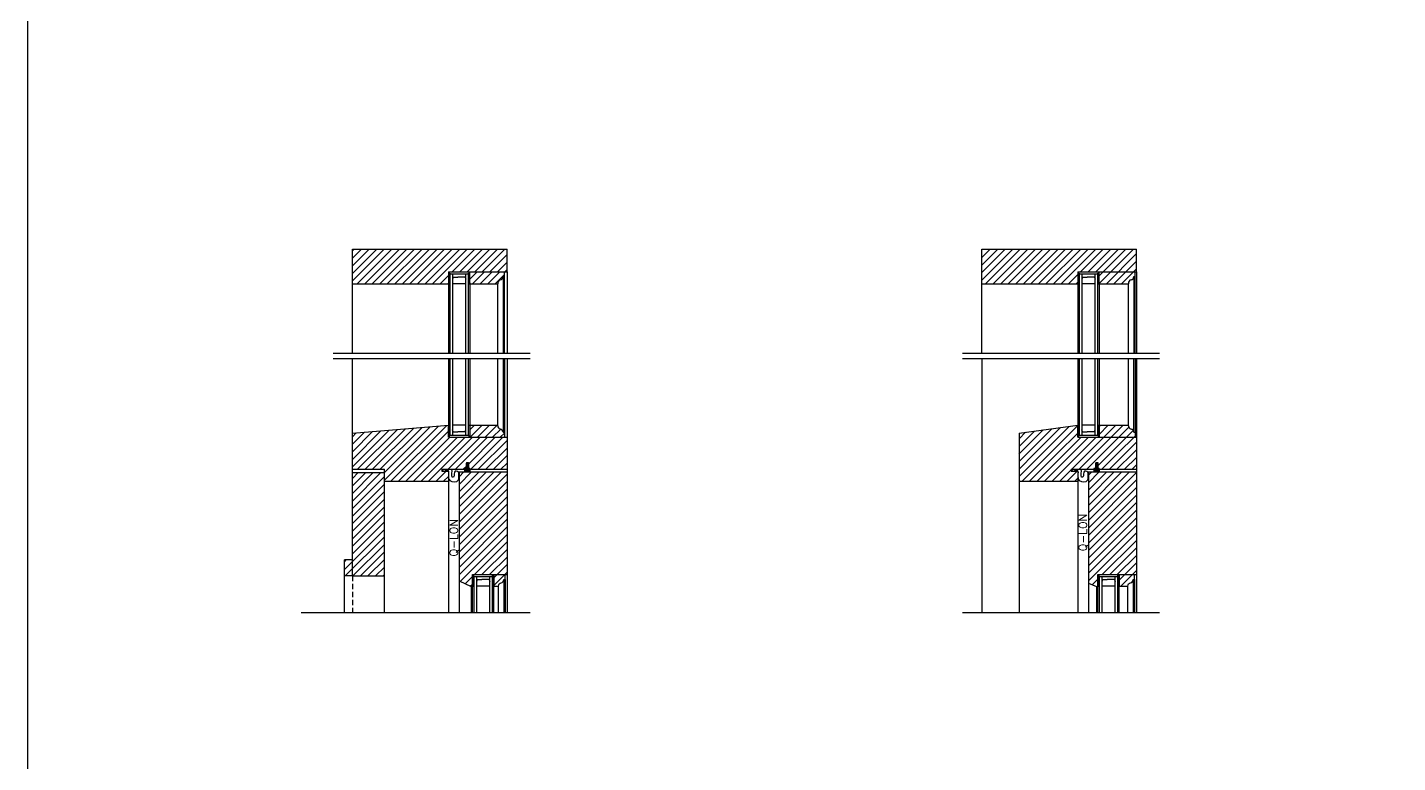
# Model space of a CAD drawing. Header units: inches. Extents: x 1985 to 11287, y 379 to 4336.
# Drawn here: x 7484.3 to 7548.5, y 3393.6 to 3428 of the extents above; entities that cross this region are included whole.
import ezdxf

# ---------------------------------------------------------------- set-up
doc = ezdxf.new("R2010")
doc.units = ezdxf.units.IN
doc.header["$MEASUREMENT"] = 0
doc.linetypes.add('HIDDEN', pattern=[0.375, 0.25, -0.125])
for name, color, linetype in [('detail 99', 30, 'CONTINUOUS'), ('glass 99', 6, 'CONTINUOUS'), ('glazing tape 99', 7, 'CONTINUOUS'), ('hatch 99', 1, 'CONTINUOUS'), ('screen 99', 4, 'CONTINUOUS'), ('separation 99', 3, 'CONTINUOUS'), ('weatherstripping 99', 5, 'CONTINUOUS'), ('wood detail 99', 7, 'CONTINUOUS')]:
    doc.layers.add(name, color=color, linetype=linetype)
doc.styles.get("Standard").update_dxf_attribs({"font": 'txt.shx', "width": 0.8})

msp = doc.modelspace()

# ---------------------------------------------------------------- hatches: boundary and pattern name
at = {"layer": 'glazing tape 99'}
h = msp.add_hatch(color=7, dxfattribs=at)
h.paths.add_polyline_path([(7505.05345, 3416.492287), (7504.99095, 3416.492287), (7504.99095, 3415.992287), (7505.05345, 3415.992287), (7505.05345, 3416.029179)])
h.paths.add_polyline_path([(7504.11595, 3416.492287), (7504.05345, 3416.492287), (7504.05345, 3415.992287), (7504.11595, 3415.992287)])
h = msp.add_hatch(color=7, dxfattribs=at)
h.paths.add_polyline_path([(7534.547872, 3416.492287), (7534.485372, 3416.492287), (7534.485372, 3415.992287), (7534.547872, 3415.992287), (7534.547872, 3416.029179)])
h.paths.add_polyline_path([(7533.610372, 3416.492287), (7533.547872, 3416.492287), (7533.547872, 3415.992287), (7533.610372, 3415.992287)])
h = msp.add_hatch(color=7, dxfattribs=at)
h.paths.add_polyline_path([(7505.05345, 3409.324348), (7505.05345, 3409.361241), (7504.99095, 3409.361241), (7504.99095, 3408.861241), (7505.05345, 3408.861241)])
h.paths.add_polyline_path([(7504.11595, 3409.361241), (7504.05345, 3409.361241), (7504.05345, 3409.079931), (7504.05345, 3408.861241), (7504.11595, 3408.861241)])
h = msp.add_hatch(color=7, dxfattribs=at)
h.paths.add_polyline_path([(7534.547872, 3409.324348), (7534.547872, 3409.361241), (7534.485372, 3409.361241), (7534.485372, 3408.861241), (7534.547872, 3408.861241)])
h.paths.add_polyline_path([(7533.610372, 3409.361241), (7533.547872, 3409.361241), (7533.547872, 3409.079931), (7533.547872, 3408.861241), (7533.610372, 3408.861241)])
h = msp.add_hatch(color=7, dxfattribs=at)
h.paths.add_polyline_path([(7506.178462, 3402.322165), (7506.115962, 3402.322165), (7506.115962, 3401.822165), (7506.178462, 3401.822165)])
h.paths.add_polyline_path([(7505.240962, 3402.298665), (7505.178462, 3402.298665), (7505.178462, 3401.798665), (7505.240962, 3401.798665)])
h = msp.add_hatch(color=7, dxfattribs=at)
h.paths.add_polyline_path([(7535.485383, 3402.322165), (7535.422883, 3402.322165), (7535.422883, 3401.822165), (7535.485383, 3401.822165)])
h.paths.add_polyline_path([(7534.547883, 3402.298665), (7534.485383, 3402.298665), (7534.485383, 3401.798665), (7534.547883, 3401.798665)])
at = {"layer": 'hatch 99'}
h = msp.add_hatch(dxfattribs=at)
h.set_pattern_fill('ANSI31', color=1, scale=2, style=0)
h.set_pattern_definition([(45, (6271.5001, 4396.00808), (-0.176776695, 0.176776695), [])])
h.paths.add_polyline_path([(7499.553462, 3417.617287), (7499.553462, 3415.992287), (7504.05345, 3415.992287), (7504.05345, 3416.554779), (7506.803462, 3416.554779), (7506.803462, 3417.617287)])
h = msp.add_hatch(dxfattribs=at)
h.set_pattern_fill('ANSI31', color=1, scale=2, style=0)
h.paths.add_polyline_path([(7536.297883, 3417.617287), (7529.047883, 3417.617287), (7529.047883, 3415.992287), (7533.547872, 3415.992287), (7533.547872, 3416.554779), (7536.297883, 3416.554779)])
h.paths.add_polyline_path([(7533.547872, 3409.361241), (7530.797883, 3408.986214), (7530.797883, 3408.048727), (7536.297883, 3408.048727), (7536.297883, 3408.798748), (7535.149683, 3408.798748), (7534.547872, 3408.798748), (7533.547872, 3408.798748)])
edge = h.paths.add_edge_path(flags=17)
edge.add_line((7536.172872, 3416.324965), (7536.235372, 3416.324965))
edge.add_line((7536.235372, 3416.324965), (7536.235372, 3416.554779))
edge.add_line((7536.235372, 3416.554779), (7534.547872, 3416.554779))
edge.add_line((7534.547872, 3416.554779), (7534.547872, 3415.992287))
edge.add_line((7534.547872, 3415.992287), (7535.922872, 3415.992287))
edge.add_line((7535.922872, 3415.992287), (7535.922872, 3416.015765))
edge.add_arc((7536.074827, 3416.022326), 0.152097, 99.13350306, 182.47236379, ccw=False)
edge.add_arc((7536.024299, 3416.318834), 0.148699, 280.2202963, 362.36322607)
edge = h.paths.add_edge_path()
edge.add_arc((7536.074827, 3409.331202), 0.152097, 168.60923467, 260.86649694, ccw=False)
edge.add_line((7535.925726, 3409.361241), (7534.547872, 3409.361241))
edge.add_line((7534.547872, 3409.361241), (7534.547872, 3408.798748))
edge.add_line((7534.547872, 3408.798748), (7536.235372, 3408.798748))
edge.add_line((7536.235372, 3408.798748), (7536.235372, 3409.028563))
edge.add_line((7536.235372, 3409.028563), (7536.172872, 3409.028563))
edge.add_line((7536.172872, 3409.028563), (7536.172872, 3409.040826))
edge.add_arc((7536.024299, 3409.034694), 0.148699, 2.36322608, 79.7797037)
h = msp.add_hatch(dxfattribs=at)
h.set_pattern_fill('ANSI31', color=256, scale=2, style=0)
h.paths.add_polyline_path([(7506.61595, 3416.324965), (7506.67845, 3416.324965), (7506.67845, 3416.554779), (7505.05345, 3416.554779), (7505.05345, 3415.992287), (7506.36595, 3415.992287), (7506.36595, 3416.015765, -0.380557848), (7506.493762, 3416.172494, 0.374595674)])
h = msp.add_hatch(dxfattribs=at)
h.set_pattern_fill('ANSI31', color=256, scale=2, style=0)
h.set_pattern_definition([(45, (3330.23896, 5e-13), (-0.176776695, 0.176776695), [])])
h.paths.add_polyline_path([(7506.803462, 3408.798748), (7504.05345, 3408.798748), (7504.05345, 3409.361241), (7499.553462, 3408.986214), (7499.553462, 3408.048727), (7506.803462, 3408.048727)])
edge = h.paths.add_edge_path()
edge.add_line((7503.740987, 3407.298706), (7504.803462, 3407.298706))
edge.add_line((7504.803462, 3407.298706), (7504.803462, 3407.329728))
edge.add_line((7504.803462, 3407.329728), (7504.896962, 3407.32971))
edge.add_line((7504.896962, 3407.32971), (7504.896962, 3407.581552))
edge.add_line((7504.896962, 3407.581552), (7504.896962, 3407.611203))
edge.add_line((7504.896962, 3407.611203), (7504.990962, 3407.611203))
edge.add_line((7504.990962, 3407.611203), (7504.990962, 3407.329692))
edge.add_line((7504.990962, 3407.329692), (7505.053462, 3407.329679))
edge.add_line((7505.053462, 3407.329679), (7505.053462, 3407.298706))
edge.add_line((7505.053462, 3407.298706), (7506.803462, 3407.298706))
edge.add_line((7506.803462, 3407.298706), (7506.803462, 3408.048727))
edge.add_line((7506.803462, 3408.048727), (7499.553462, 3408.048727))
edge.add_line((7499.553462, 3408.048727), (7499.553462, 3407.298714))
edge.add_line((7499.553462, 3407.298714), (7501.053462, 3407.298714))
edge.add_line((7501.053462, 3407.298714), (7501.053462, 3406.736214))
edge.add_line((7501.053462, 3406.736214), (7504.05345, 3406.736214))
edge.add_line((7504.05345, 3406.736214), (7504.05345, 3407.204539))
edge.add_spline(control_points=[(7504.055127, 3407.031788), (7504.069704, 3407.103674), (7504.087342, 3407.231596), (7503.923258, 3407.271334), (7503.88016, 3407.180543), (7503.790707, 3407.217702), (7503.746491, 3407.287743)], knot_values=[0.002756706, 0.002756706, 0.002756706, 0.002756706, 0.162430415, 0.217787302, 0.327082606, 0.496812861, 0.496812861, 0.496812861, 0.496812861], degree=3, periodic=0)
edge.add_line((7504.05317, 3407.205044), (7503.740987, 3407.205044))
edge.add_line((7503.740987, 3407.205044), (7503.740987, 3407.298706))
h = msp.add_hatch(dxfattribs=at)
h.set_pattern_fill('ANSI31', color=256, scale=2, style=0)
h.paths.add_polyline_path([(7506.67845, 3409.028563), (7506.61595, 3409.028563), (7506.61595, 3409.040826, 0.356652192), (7506.49095, 3409.181513, -0.375199902), (7506.36595, 3409.337763), (7506.36595, 3409.361241), (7505.05345, 3409.361241), (7505.05345, 3408.798748), (7506.67845, 3408.798748)])
h = msp.add_hatch(dxfattribs=at)
h.set_pattern_fill('ANSI31', color=1, scale=2, style=0)
h.paths.add_polyline_path([(7536.297883, 3408.048727), (7530.797883, 3408.048727), (7530.797883, 3406.736214), (7533.547872, 3406.736214), (7533.547872, 3407.205044), (7533.235408, 3407.205044), (7533.235408, 3407.298706), (7534.297883, 3407.298706), (7534.297883, 3407.329728), (7534.391383, 3407.32971), (7534.391383, 3407.581552), (7534.391383, 3407.611203), (7534.485383, 3407.611203), (7534.485383, 3407.329692), (7534.547883, 3407.329679), (7534.547883, 3407.298706), (7536.297883, 3407.298706)])
h.paths.add_polyline_path([(7536.297883, 3407.17368), (7534.047883, 3407.17368), (7534.047883, 3402.066537), (7534.047883, 3401.95938), (7534.422883, 3401.798665), (7534.485383, 3401.798665), (7534.485383, 3402.36118), (7536.297883, 3402.36118)])
edge = h.paths.add_edge_path(flags=17)
edge.add_line((7536.211883, 3402.36118), (7535.485383, 3402.36118))
edge.add_line((7535.485383, 3402.36118), (7535.485383, 3401.822165))
edge.add_line((7535.485383, 3401.822165), (7535.899383, 3401.822165))
edge.add_arc((7536.051338, 3401.828726), 0.152097, 100.2080197, 182.47236379, ccw=False)
edge.add_arc((7535.997429, 3402.128104), 0.152097, 280.20801971, 362.47236379)
edge.add_line((7536.149383, 3402.134665), (7536.211883, 3402.134665))
edge.add_line((7536.211883, 3402.134665), (7536.211883, 3402.36118))
h = msp.add_hatch(dxfattribs=at)
h.set_pattern_fill('ANSI31', color=1, scale=2, style=0)
h.set_pattern_definition([(45, (6247.91236, 4368.82664), (-0.176776695, 0.176776695), [])])
h.paths.add_polyline_path([(7501.053462, 3407.142414), (7499.553462, 3407.142414), (7499.553462, 3402.298714), (7501.053462, 3402.298714)])
h.paths.add_polyline_path([(7499.178462, 3402.298714), (7499.553462, 3402.298714), (7499.553462, 3403.048714), (7499.178462, 3403.048714)])
h = msp.add_hatch(dxfattribs=at)
h.set_pattern_fill('ANSI31', color=1, scale=2, style=0)
h.set_pattern_definition([(45, (6274.76085, 4324.98794), (-0.176776695, 0.176776695), [])])
h.paths.add_polyline_path([(7506.803462, 3407.17368), (7504.553462, 3407.17368), (7504.553462, 3402.066537), (7505.115962, 3401.798665), (7505.178462, 3401.798665), (7505.178462, 3402.36118), (7506.803462, 3402.36118)])
h.paths.add_polyline_path([(7506.529962, 3401.978415, 0.350781059), (7506.654962, 3402.121543), (7506.654962, 3402.134665), (7506.717462, 3402.134665), (7506.717462, 3402.36118), (7506.178462, 3402.36118), (7506.178462, 3401.822165), (7506.404962, 3401.822165, -0.375199902)], flags=17)
at = {"layer": 'weatherstripping 99', "lineweight": 30}
for points in [[(7504.928214, 3407.363288), (7504.928214, 3407.423082), (7504.990462, 3407.379545), (7504.990462, 3407.407842), (7504.928214, 3407.451379), (7504.928214, 3407.530267), (7504.990462, 3407.486731), (7504.990462, 3407.515028), (7504.911714, 3407.581552), (7504.896962, 3407.581552), (7504.896962, 3407.32971), (7504.803462, 3407.329728), (7504.803462, 3407.298706), (7505.053462, 3407.298706), (7505.053462, 3407.329679), (7504.957941, 3407.329698)], [(7534.422635, 3407.363288), (7534.422635, 3407.423082), (7534.484884, 3407.379545), (7534.484884, 3407.407842), (7534.422635, 3407.451379), (7534.422635, 3407.530267), (7534.484883, 3407.486731), (7534.484883, 3407.515028), (7534.406135, 3407.581552), (7534.391383, 3407.581552), (7534.391383, 3407.32971), (7534.297883, 3407.329728), (7534.297883, 3407.298706), (7534.547883, 3407.298706), (7534.547883, 3407.329679), (7534.452362, 3407.329698)]]:
    msp.add_hatch(color=5, dxfattribs=at).paths.add_polyline_path(points)
h = msp.add_hatch(dxfattribs=at)
h.set_pattern_fill('ANSI36', color=5, scale=0.125, angle=225, style=0)
h.set_pattern_definition([(270, (5914.83151, 3219.506297), (0.015625, -0.02734375), [0.0390625, -0.0078125, 0, -0.0078125])])
h.paths.add_polyline_path([(7505.053462, 3407.298706), (7504.803462, 3407.298706), (7504.803462, 3407.17368), (7505.053462, 3407.17368)])
h = msp.add_hatch(dxfattribs=at)
h.set_pattern_fill('ANSI36', color=5, scale=0.125, angle=225, style=0)
h.set_pattern_definition([(270, (5944.325932, 3219.506297), (0.015625, -0.02734375), [0.0390625, -0.0078125, 0, -0.0078125])])
h.paths.add_polyline_path([(7534.547883, 3407.298706), (7534.297883, 3407.298706), (7534.297883, 3407.17368), (7534.547883, 3407.17368)])

# ---------------------------------------------------------------- linework, layer by layer
at = {"layer": 'glass 99', "color": 6}
for p, q in [((7504.11595, 3416.492287), (7504.11595, 3412.724674)), ((7504.11595, 3416.461079), (7504.99095, 3416.461079)), ((7504.24095, 3416.461079), (7504.24095, 3412.724674)), ((7504.270942, 3416.30476), (7504.24095, 3416.211377)), ((7504.270942, 3416.30476), (7504.49095, 3416.30476)), ((7504.835959, 3416.30476), (7504.49095, 3416.30476)), ((7504.835959, 3416.30476), (7504.86595, 3416.211377)), ((7504.86595, 3412.724674), (7504.86595, 3416.461079)), ((7504.99095, 3412.724674), (7504.99095, 3416.492287)), ((7533.610372, 3416.492287), (7533.610372, 3412.724674)), ((7533.610372, 3416.461079), (7534.485372, 3416.461079)), ((7533.735372, 3416.461079), (7533.735372, 3412.724674)), ((7533.765363, 3416.30476), (7533.735372, 3416.211377)), ((7533.765363, 3416.30476), (7533.985372, 3416.30476)), ((7534.33038, 3416.30476), (7533.985372, 3416.30476)), ((7534.33038, 3416.30476), (7534.360372, 3416.211377)), ((7534.360372, 3412.724674), (7534.360372, 3416.461079)), ((7534.485372, 3412.724674), (7534.485372, 3416.492287)), ((7504.86595, 3415.992287), (7504.24095, 3415.992287)), ((7534.360372, 3415.992287), (7533.735372, 3415.992287)), ((7504.11595, 3412.474674), (7504.11595, 3409.084714)), ((7504.24095, 3412.474674), (7504.24095, 3408.892448)), ((7504.86595, 3408.892448), (7504.86595, 3412.474674)), ((7504.99095, 3408.861241), (7504.99095, 3412.474674)), ((7533.610372, 3412.474674), (7533.610372, 3409.084714)), ((7533.735372, 3412.474674), (7533.735372, 3408.892448)), ((7534.360372, 3408.892448), (7534.360372, 3412.474674)), ((7534.485372, 3408.861241), (7534.485372, 3412.474674)), ((7504.86595, 3409.361241), (7504.24095, 3409.361241)), ((7504.270942, 3409.048768), (7504.24095, 3409.142151)), ((7504.270942, 3409.048768), (7504.49095, 3409.048768)), ((7504.835959, 3409.048768), (7504.49095, 3409.048768)), ((7504.835959, 3409.048768), (7504.86595, 3409.142151)), ((7534.360372, 3409.361241), (7533.735372, 3409.361241)), ((7533.765363, 3409.048768), (7533.735372, 3409.142151)), ((7533.765363, 3409.048768), (7533.985372, 3409.048768)), ((7534.33038, 3409.048768), (7533.985372, 3409.048768)), ((7534.33038, 3409.048768), (7534.360372, 3409.142151)), ((7504.11595, 3408.892448), (7504.99095, 3408.892448)), ((7533.610372, 3408.892448), (7534.485372, 3408.892448)), ((7505.240962, 3402.298665), (7505.240962, 3400.564801)), ((7505.240962, 3402.26748), (7506.115962, 3402.26748)), ((7505.365962, 3402.26748), (7505.365962, 3400.564801)), ((7505.395954, 3402.13466), (7505.365962, 3402.014477)), ((7505.395954, 3402.13466), (7505.615962, 3402.13466)), ((7505.960971, 3402.13466), (7505.615962, 3402.13466)), ((7505.960971, 3402.13466), (7505.990962, 3402.014477)), ((7505.990962, 3400.564801), (7505.990962, 3402.26748)), ((7506.115962, 3400.564801), (7506.115962, 3402.322165)), ((7534.547883, 3402.298665), (7534.547883, 3400.564801)), ((7534.547883, 3402.26748), (7535.422883, 3402.26748)), ((7534.672883, 3402.26748), (7534.672883, 3400.564801)), ((7534.702875, 3402.13466), (7534.672883, 3402.014477)), ((7534.702875, 3402.13466), (7534.922883, 3402.13466)), ((7535.267892, 3402.13466), (7534.922883, 3402.13466)), ((7535.267892, 3402.13466), (7535.297883, 3402.014477)), ((7535.297883, 3400.564801), (7535.297883, 3402.26748)), ((7535.422883, 3400.564801), (7535.422883, 3402.322165)), ((7505.990962, 3401.822165), (7505.365962, 3401.822165)), ((7535.297883, 3401.822165), (7534.672883, 3401.822165))]:
    msp.add_line(p, q, dxfattribs=at)
at = {"layer": 'glazing tape 99'}
for p, q in [((7504.05345, 3416.492287), (7504.11595, 3416.492287)), ((7504.11595, 3415.993465), (7504.11595, 3416.492287)), ((7504.99095, 3415.992287), (7504.99095, 3416.492287)), ((7533.547872, 3416.492287), (7533.610372, 3416.492287)), ((7533.610372, 3415.993465), (7533.610372, 3416.492287)), ((7534.485372, 3416.492287), (7534.485372, 3415.992287)), ((7504.05345, 3415.992287), (7504.11595, 3415.992287)), ((7533.547872, 3415.992287), (7533.610372, 3415.992287)), ((7504.05345, 3409.361241), (7504.11595, 3409.361241)), ((7504.11595, 3409.360063), (7504.11595, 3408.861241)), ((7504.99095, 3409.361241), (7505.05345, 3409.361241)), ((7504.99095, 3408.861241), (7504.99095, 3409.361241)), ((7533.547872, 3409.361241), (7533.610372, 3409.361241)), ((7533.610372, 3409.360063), (7533.610372, 3408.861241)), ((7534.485372, 3409.361241), (7534.547872, 3409.361241)), ((7534.485372, 3409.361241), (7534.485372, 3408.861241)), ((7504.05345, 3408.861241), (7504.11595, 3408.861241)), ((7533.547872, 3408.861241), (7533.610372, 3408.861241)), ((7505.240962, 3402.298665), (7505.178462, 3402.298665)), ((7505.240962, 3401.798665), (7505.240962, 3402.298665)), ((7506.115962, 3402.322165), (7506.115962, 3401.822165)), ((7534.547883, 3402.298665), (7534.485383, 3402.298665)), ((7534.547883, 3401.798665), (7534.547883, 3402.298665)), ((7535.422883, 3402.322165), (7535.422883, 3401.822165)), ((7505.240962, 3401.798665), (7505.178462, 3401.798665)), ((7534.547883, 3401.798665), (7534.485383, 3401.798665))]:
    msp.add_line(p, q, dxfattribs=at)
at = {"layer": 'glazing tape 99', "color": 0}
for p, q in [((7504.11595, 3416.492287), (7504.11595, 3415.992287)), ((7533.610372, 3416.492287), (7533.610372, 3415.992287)), ((7504.11595, 3408.861241), (7504.11595, 3409.361241)), ((7533.610372, 3408.861241), (7533.610372, 3409.361241))]:
    msp.add_line(p, q, dxfattribs=at)
at = {"layer": 'glazing tape 99', "color": 7}
for p, q in [((7504.99095, 3416.492287), (7505.05345, 3416.492287)), ((7534.485372, 3416.492287), (7534.547872, 3416.492287)), ((7504.99095, 3415.992287), (7505.05345, 3415.992287)), ((7534.485372, 3415.992287), (7534.547872, 3415.992287)), ((7504.99095, 3408.861241), (7505.05345, 3408.861241)), ((7534.485372, 3408.861241), (7534.547872, 3408.861241)), ((7506.115962, 3402.322165), (7506.178462, 3402.322165)), ((7535.422883, 3402.322165), (7535.485383, 3402.322165)), ((7506.115962, 3401.822165), (7506.178462, 3401.822165)), ((7535.422883, 3401.822165), (7535.485383, 3401.822165))]:
    msp.add_line(p, q, dxfattribs=at)
at = {"layer": 'screen 99', "color": 4, "linetype": 'HIDDEN'}
msp.add_line((7499.553462, 3402.298714), (7499.553462, 3400.564801), dxfattribs=at)
at = {"layer": 'separation 99'}
msp.add_lwpolyline([(7484.325689, 3276.128059), (7685.752407, 3276.128059), (7685.752407, 3428.766598), (7484.325689, 3428.766598)], close=True, dxfattribs=at)
at = {"layer": 'weatherstripping 99', "color": 5, "lineweight": 30}
for p, q in [((7504.220277, 3407.287743), (7503.746491, 3407.287743)), ((7504.803462, 3407.329728), (7504.803462, 3407.17368)), ((7504.896962, 3407.32971), (7504.803462, 3407.329728)), ((7504.803462, 3407.298706), (7505.053462, 3407.298706)), ((7504.803462, 3407.17368), (7505.053462, 3407.17368)), ((7504.896962, 3407.32971), (7504.896962, 3407.581552)), ((7504.896962, 3407.581552), (7504.911714, 3407.581552)), ((7504.911714, 3407.581552), (7504.990462, 3407.515028)), ((7504.928214, 3407.451379), (7504.928214, 3407.530267)), ((7504.928214, 3407.530267), (7504.990462, 3407.486731)), ((7504.928214, 3407.451379), (7504.990462, 3407.407842)), ((7504.928214, 3407.423082), (7504.990462, 3407.379545)), ((7504.928214, 3407.363288), (7504.928214, 3407.423082)), ((7504.957941, 3407.329698), (7504.928214, 3407.363288)), ((7505.053462, 3407.329679), (7504.957941, 3407.329698)), ((7504.990462, 3407.515028), (7504.990462, 3407.486731)), ((7504.990462, 3407.407842), (7504.990462, 3407.379545)), ((7505.053462, 3407.329679), (7505.053462, 3407.17368)), ((7533.714699, 3407.287743), (7533.240912, 3407.287743)), ((7534.297883, 3407.329728), (7534.297883, 3407.17368)), ((7534.391383, 3407.32971), (7534.297883, 3407.329728)), ((7534.297883, 3407.298706), (7534.547883, 3407.298706)), ((7534.297883, 3407.17368), (7534.547883, 3407.17368)), ((7534.391383, 3407.32971), (7534.391383, 3407.581552)), ((7534.391383, 3407.581552), (7534.406135, 3407.581552)), ((7534.406135, 3407.581552), (7534.484883, 3407.515028)), ((7534.422635, 3407.451379), (7534.422635, 3407.530267)), ((7534.422635, 3407.530267), (7534.484883, 3407.486731)), ((7534.422635, 3407.451379), (7534.484884, 3407.407842)), ((7534.422635, 3407.423082), (7534.484884, 3407.379545)), ((7534.422635, 3407.363288), (7534.422635, 3407.423082)), ((7534.452362, 3407.329698), (7534.422635, 3407.363288)), ((7534.547883, 3407.329679), (7534.452362, 3407.329698)), ((7534.484883, 3407.515028), (7534.484883, 3407.486731)), ((7534.484884, 3407.407842), (7534.484884, 3407.379545)), ((7534.547883, 3407.329679), (7534.547883, 3407.17368))]:
    msp.add_line(p, q, dxfattribs=at)
for centre in [(7504.270404, 3406.904442), (7533.764825, 3406.904442)]:
    msp.add_arc(centre, 0.272391, 338.15315081, 0.33673255, dxfattribs=at)
for points, knots in [([(7503.746491, 3407.287743), (7503.790707, 3407.217702), (7503.88016, 3407.180543), (7503.923258, 3407.271334), (7504.087342, 3407.231596), (7504.069704, 3407.103674), (7504.055127, 3407.031788)], [0.0027567057, 0.0027567057, 0.0027567057, 0.0027567057, 0.1724869609, 0.2817822642, 0.3371391511, 0.4968128609, 0.4968128609, 0.4968128609, 0.4968128609]), ([(7504.54279, 3406.906043), (7504.553865, 3407.043052), (7504.547169, 3407.137334), (7504.503427, 3407.199637), (7504.275148, 3407.244647), (7504.371081, 3406.921686), (7504.146241, 3406.920049), (7504.268654, 3407.2318), (7504.220277, 3407.287743)], [0, 0, 0, 0, 0.083614321, 0.208464293, 0.316031641, 0.607589822, 0.683535209, 1.009413891, 1.009413891, 1.009413891, 1.009413891]), ([(7533.240912, 3407.287743), (7533.285128, 3407.217702), (7533.374581, 3407.180543), (7533.41768, 3407.271334), (7533.581763, 3407.231596), (7533.564125, 3407.103674), (7533.549548, 3407.031788)], [0.0027567057, 0.0027567057, 0.0027567057, 0.0027567057, 0.1724869609, 0.2817822642, 0.3371391511, 0.4968128609, 0.4968128609, 0.4968128609, 0.4968128609]), ([(7534.037212, 3406.906043), (7534.048287, 3407.043052), (7534.04159, 3407.137334), (7533.997848, 3407.199637), (7533.769569, 3407.244647), (7533.865502, 3406.921686), (7533.640662, 3406.920049), (7533.763076, 3407.2318), (7533.714699, 3407.287743)], [0, 0, 0, 0, 0.083614321, 0.208464293, 0.316031641, 0.607589822, 0.683535209, 1.009413891, 1.009413891, 1.009413891, 1.009413891]), ([(7504.055127, 3407.031788), (7504.058548, 3406.931552), (7504.058328, 3406.682115), (7504.471803, 3406.675557), (7504.523232, 3406.803078)], [0, 0, 0, 0, 0.2460489598, 0.6041502785, 0.6041502785, 0.6041502785, 0.6041502785]), ([(7533.549548, 3407.031788), (7533.552969, 3406.931552), (7533.552749, 3406.682115), (7533.966224, 3406.675557), (7534.017654, 3406.803078)], [0, 0, 0, 0, 0.2460489598, 0.6041502785, 0.6041502785, 0.6041502785, 0.6041502785])]:
    msp.add_open_spline(points, degree=3, knots=knots, dxfattribs=at)
at = {"layer": 'wood detail 99', "color": 0}
for p, q in [((7499.553462, 3412.724674), (7499.553462, 3417.617287)), ((7499.553462, 3417.617287), (7506.803462, 3417.617287)), ((7506.803462, 3416.554779), (7506.803462, 3417.617287)), ((7529.047883, 3417.617287), (7536.297883, 3417.617287)), ((7529.047883, 3412.724674), (7529.047883, 3417.617287)), ((7536.297883, 3416.554779), (7536.297883, 3417.617287)), ((7506.803462, 3416.670196), (7506.803462, 3417.142887)), ((7536.297883, 3416.670196), (7536.297883, 3417.142887)), ((7504.05345, 3416.554779), (7506.803462, 3416.554779)), ((7533.547872, 3416.554779), (7536.297883, 3416.554779)), ((7499.553462, 3415.992287), (7504.05345, 3415.992287)), ((7529.047883, 3415.992287), (7533.547872, 3415.992287)), ((7504.05345, 3408.798748), (7506.803462, 3408.798748)), ((7533.547872, 3408.798748), (7536.297883, 3408.798748)), ((7499.553462, 3407.298714), (7501.053462, 3407.298714)), ((7499.553462, 3407.142414), (7501.053462, 3407.142414)), ((7501.053462, 3406.736214), (7501.053462, 3407.298714)), ((7501.053462, 3400.564801), (7501.053462, 3407.142414)), ((7503.740987, 3407.298706), (7503.740987, 3407.205044)), ((7503.740987, 3407.205044), (7504.05345, 3407.205044)), ((7504.05345, 3407.205044), (7504.05345, 3406.736214)), ((7533.235408, 3407.298706), (7533.235408, 3407.205044)), ((7533.235408, 3407.205044), (7533.547872, 3407.205044)), ((7533.547872, 3407.205044), (7533.547872, 3406.736214)), ((7501.053462, 3406.736214), (7504.05345, 3406.736214)), ((7530.797883, 3406.736214), (7533.547872, 3406.736214)), ((7499.178462, 3400.564801), (7499.178462, 3403.048714)), ((7499.553462, 3402.298714), (7501.053462, 3402.298714))]:
    msp.add_line(p, q, dxfattribs=at)
at = {"layer": 'wood detail 99'}
for p, q in [((7504.05345, 3416.554779), (7504.05345, 3415.992287)), ((7505.05345, 3416.554779), (7506.67845, 3416.554779)), ((7506.61595, 3416.324965), (7506.61595, 3412.724674)), ((7506.803462, 3416.554779), (7506.803462, 3412.724674)), ((7533.547872, 3416.554779), (7533.547872, 3415.992287)), ((7534.547872, 3416.554779), (7536.235372, 3416.554779)), ((7536.172872, 3416.324965), (7536.172872, 3412.724674)), ((7536.297883, 3416.554779), (7536.297883, 3412.724674)), ((7506.36595, 3416.015765), (7506.36595, 3415.992287)), ((7506.36595, 3412.724674), (7506.36595, 3415.992287)), ((7535.922872, 3416.015765), (7535.922872, 3415.992287)), ((7535.922872, 3412.724674), (7535.922872, 3415.992287)), ((7507.886709, 3412.724674), (7498.654973, 3412.724674)), ((7507.886709, 3412.474674), (7498.654973, 3412.474674)), ((7499.553462, 3402.298714), (7499.553462, 3412.474674)), ((7506.36595, 3409.361241), (7506.36595, 3412.474674)), ((7506.61595, 3412.474674), (7506.61595, 3409.028563)), ((7506.803462, 3412.474674), (7506.803462, 3408.798748)), ((7537.38113, 3412.724674), (7528.149394, 3412.724674)), ((7537.38113, 3412.474674), (7528.149394, 3412.474674)), ((7529.047883, 3412.474674), (7529.047883, 3400.564801)), ((7535.922872, 3409.361241), (7535.922872, 3412.474674)), ((7536.172872, 3409.028563), (7536.172872, 3412.474674)), ((7536.297883, 3412.474674), (7536.297883, 3408.798748)), ((7499.553462, 3408.986214), (7504.05345, 3409.361241)), ((7504.05345, 3408.798748), (7504.05345, 3409.361241)), ((7506.36595, 3409.337763), (7506.36595, 3409.361241)), ((7530.797883, 3408.986214), (7533.547872, 3409.361241)), ((7533.547872, 3408.798748), (7533.547872, 3409.361241)), ((7535.922872, 3409.337763), (7535.922872, 3409.361241)), ((7505.05345, 3408.798748), (7506.67845, 3408.798748)), ((7505.655262, 3408.798748), (7506.803462, 3408.798748)), ((7506.803462, 3408.798748), (7506.803462, 3407.298706)), ((7530.797883, 3408.986214), (7530.797883, 3406.736214)), ((7530.797883, 3408.682855), (7530.797883, 3406.736214)), ((7534.547872, 3408.798748), (7536.235372, 3408.798748)), ((7535.149683, 3408.798748), (7536.297883, 3408.798748)), ((7536.297883, 3408.798748), (7536.297883, 3407.298706)), ((7504.553462, 3407.17368), (7504.553462, 3402.066537)), ((7504.553462, 3407.17368), (7506.803462, 3407.17368)), ((7504.896962, 3407.611203), (7504.896962, 3407.298706)), ((7504.990962, 3407.611203), (7504.990962, 3407.298706)), ((7504.990962, 3407.298706), (7506.803462, 3407.298706)), ((7506.803462, 3407.298706), (7506.803462, 3402.36118)), ((7534.047883, 3407.17368), (7536.297883, 3407.17368)), ((7534.047883, 3407.17368), (7534.047883, 3402.066537)), ((7534.391383, 3407.611203), (7534.391383, 3407.298706)), ((7534.485383, 3407.611203), (7534.485383, 3407.298706)), ((7534.485383, 3407.298706), (7536.297883, 3407.298706)), ((7536.297883, 3407.298706), (7536.297883, 3402.36118)), ((7504.05345, 3406.736214), (7504.05345, 3400.564801)), ((7530.797883, 3406.736214), (7530.797883, 3400.564801)), ((7533.547872, 3406.736214), (7533.547872, 3400.564801)), ((7504.553462, 3402.066537), (7504.553462, 3400.564801)), ((7505.178462, 3401.798665), (7505.178462, 3402.36118)), ((7506.654962, 3402.134665), (7506.654962, 3400.564801)), ((7506.717462, 3402.134665), (7506.717462, 3400.564801)), ((7506.803462, 3402.36118), (7506.803462, 3400.564801)), ((7534.047883, 3402.066537), (7534.047883, 3400.564801)), ((7534.485383, 3401.798665), (7534.485383, 3402.36118)), ((7536.149383, 3402.134665), (7536.149383, 3400.564801)), ((7536.211883, 3402.134665), (7536.211883, 3400.564801)), ((7536.297883, 3402.36118), (7536.297883, 3400.564801)), ((7505.115962, 3401.798665), (7505.178462, 3401.798665)), ((7505.178462, 3400.564801), (7505.178462, 3401.798665)), ((7506.178462, 3400.564801), (7506.178462, 3401.822165)), ((7506.404962, 3400.564801), (7506.404962, 3401.822165)), ((7534.422883, 3401.798665), (7534.485383, 3401.798665)), ((7534.485383, 3400.564801), (7534.485383, 3401.798665)), ((7535.485383, 3400.564801), (7535.485383, 3401.822165)), ((7535.899383, 3400.564801), (7535.899383, 3401.822165)), ((7507.886709, 3400.564801), (7497.154973, 3400.564801)), ((7537.38113, 3400.564801), (7528.149394, 3400.564801))]:
    msp.add_line(p, q, dxfattribs=at)
at = {"layer": 'wood detail 99', "color": 7}
for p, q in [((7505.05345, 3416.029179), (7505.05345, 3416.554779)), ((7505.05345, 3415.992287), (7505.05345, 3416.554779)), ((7506.61595, 3416.324965), (7506.67845, 3416.324965)), ((7506.67845, 3412.724674), (7506.67845, 3416.554779)), ((7506.67845, 3416.324965), (7506.67845, 3416.554779)), ((7534.547872, 3416.029179), (7534.547872, 3416.554779)), ((7534.547872, 3415.992287), (7534.547872, 3416.554779)), ((7536.172872, 3416.324965), (7536.235372, 3416.324965)), ((7536.235372, 3412.724674), (7536.235372, 3416.554779)), ((7536.235372, 3416.324965), (7536.235372, 3416.554779)), ((7504.05345, 3415.992287), (7504.05345, 3412.724674)), ((7505.05345, 3416.029179), (7505.05345, 3412.724674)), ((7505.05345, 3415.992287), (7506.36595, 3415.992287)), ((7533.547872, 3415.992287), (7533.547872, 3412.724674)), ((7534.547872, 3416.029179), (7534.547872, 3412.724674)), ((7534.547872, 3415.992287), (7535.922872, 3415.992287)), ((7504.05345, 3412.474674), (7504.05345, 3409.079931)), ((7505.05345, 3412.474674), (7505.05345, 3409.156459)), ((7506.67845, 3412.474674), (7506.67845, 3408.798748)), ((7533.547872, 3412.474674), (7533.547872, 3409.079931)), ((7534.547872, 3412.474674), (7534.547872, 3409.156459)), ((7536.235372, 3412.474674), (7536.235372, 3408.798748)), ((7505.05345, 3409.361241), (7506.36595, 3409.361241)), ((7505.05345, 3409.361241), (7505.05345, 3408.798748)), ((7505.05345, 3409.324348), (7505.05345, 3408.798748)), ((7534.547872, 3409.361241), (7535.922872, 3409.361241)), ((7534.547872, 3409.361241), (7534.547872, 3408.798748)), ((7534.547872, 3409.324348), (7534.547872, 3408.798748)), ((7506.61595, 3409.028563), (7506.67845, 3409.028563)), ((7506.67845, 3409.028563), (7506.67845, 3408.798748)), ((7536.172872, 3409.028563), (7536.235372, 3409.028563)), ((7536.235372, 3409.028563), (7536.235372, 3408.798748)), ((7503.740987, 3407.298706), (7504.896962, 3407.298706)), ((7504.896962, 3407.611203), (7504.990962, 3407.611203)), ((7504.896962, 3407.331552), (7504.896962, 3407.581552)), ((7504.911714, 3407.581552), (7504.896962, 3407.581552)), ((7533.235408, 3407.298706), (7534.391383, 3407.298706)), ((7534.391383, 3407.611203), (7534.485383, 3407.611203)), ((7534.391384, 3407.331552), (7534.391383, 3407.581552)), ((7534.406135, 3407.581552), (7534.391383, 3407.581552)), ((7499.553462, 3403.048714), (7499.178462, 3403.048714)), ((7499.553462, 3402.298714), (7499.178462, 3402.298714)), ((7504.553462, 3402.066537), (7505.115962, 3401.798665)), ((7505.178462, 3402.36118), (7506.803462, 3402.36118)), ((7534.485383, 3402.36118), (7536.297883, 3402.36118)), ((7505.115962, 3401.798665), (7505.115962, 3400.564801)), ((7534.04785, 3401.959394), (7534.42285, 3401.79868)), ((7534.422883, 3401.798665), (7534.422883, 3400.564801))]:
    msp.add_line(p, q, dxfattribs=at)
for points in [[(7506.178462, 3402.36118), (7506.178462, 3401.822165), (7506.404962, 3401.822165, -0.375199902), (7506.529962, 3401.978415, 0.375199902), (7506.654962, 3402.134665), (7506.717462, 3402.134665), (7506.717462, 3402.36118)], [(7535.485383, 3402.36118), (7535.485383, 3401.822165), (7535.899383, 3401.822165, -0.375199902), (7536.024383, 3401.978415, 0.375199902), (7536.149383, 3402.134665), (7536.211883, 3402.134665), (7536.211883, 3402.36118)]]:
    msp.add_lwpolyline(points, format="xyb", dxfattribs=at)
for centre, radius, start, end in [((7506.517905, 3416.022326), 0.152097, 100.2080197, 182.47236379), ((7506.467378, 3416.318834), 0.148699, 279.12122648, 2.36322607), ((7536.074827, 3416.022326), 0.152097, 100.2080197, 182.47236379), ((7536.024299, 3416.318834), 0.148699, 279.12122648, 2.36322607), ((7506.517905, 3409.331202), 0.152097, 177.52763621, 259.7919803), ((7506.467378, 3409.034694), 0.148699, 357.63677393, 80.87877352), ((7536.074827, 3409.331202), 0.152097, 177.52763621, 259.7919803), ((7536.024299, 3409.034694), 0.148699, 357.63677393, 80.87877352)]:
    msp.add_arc(centre, radius, start, end, dxfattribs=at)

# ---------------------------------------------------------------- texts
at = {"layer": 'detail 99'}
for p in [(7504.491917, 3403.209646), (7533.979715, 3403.455492)]:
    msp.add_text('Q-LON', height=0.375, rotation=90, dxfattribs=at).set_placement(p)

doc.saveas('drawing.dxf')
